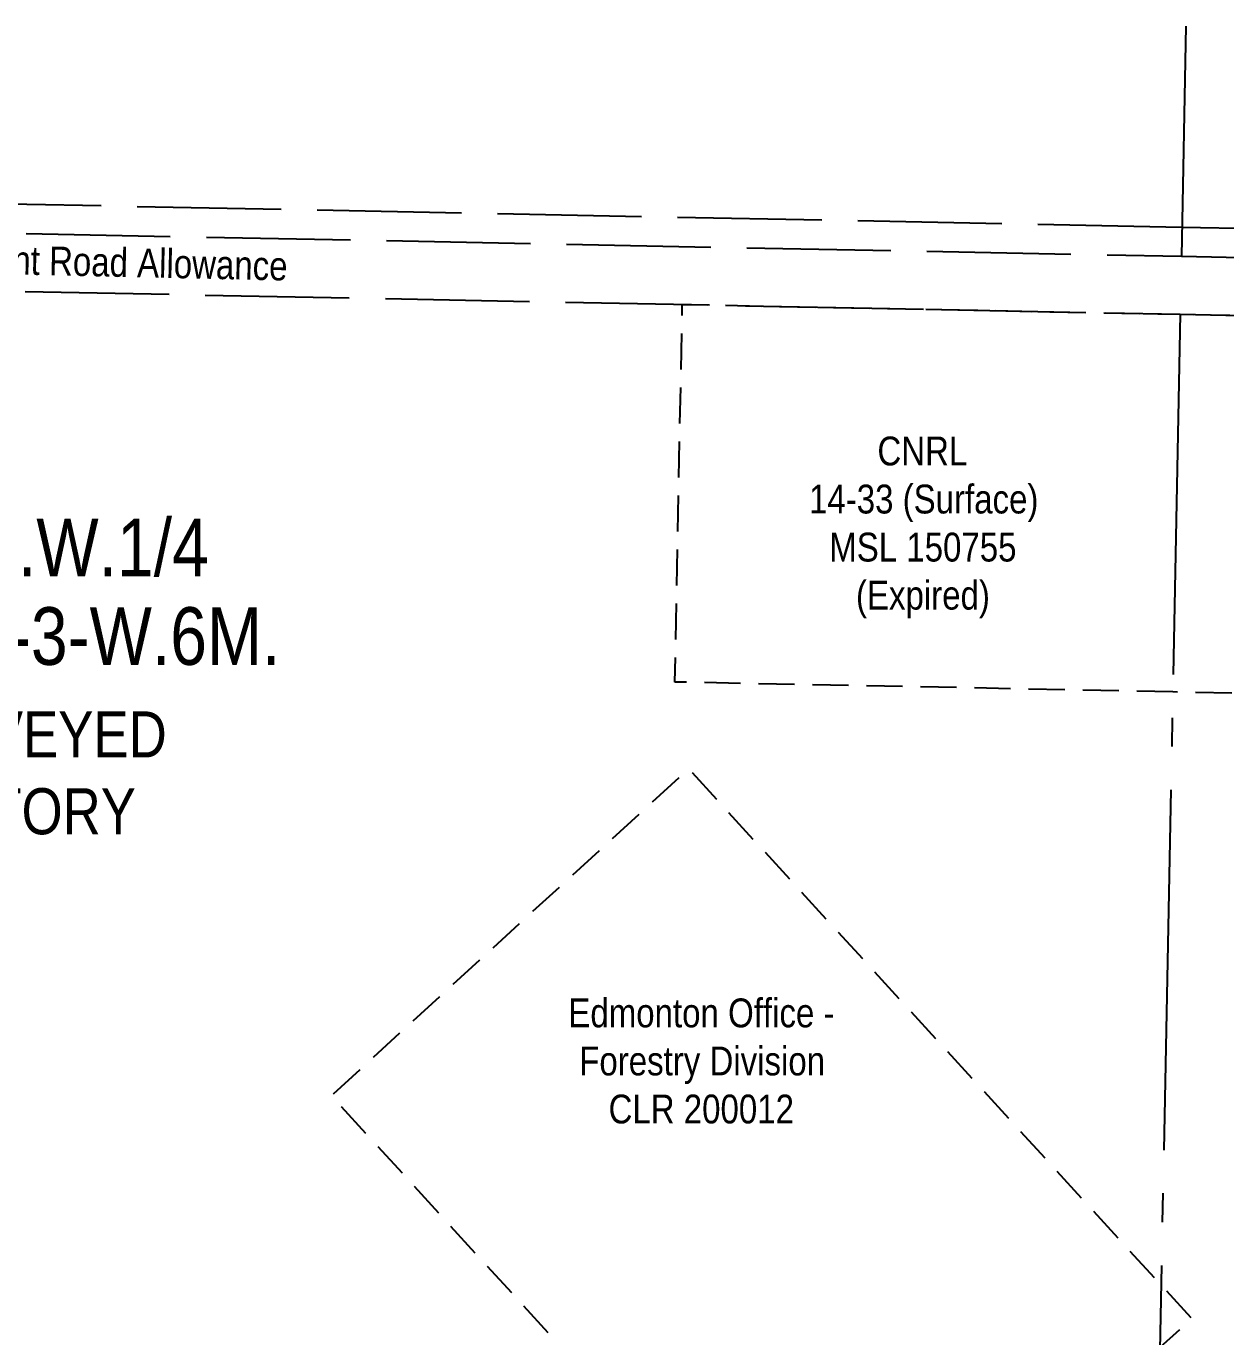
# Model space of a CAD drawing. Extents: x 405326 to 424052, y 6044755 to 6062236.
# Drawn here: x 409941.5 to 410357.6, y 6059276.2 to 6059730.9 of the extents above; entities that cross this region are included whole.
import ezdxf
from ezdxf.enums import TextEntityAlignment as Align

# ---------------------------------------------------------------- set-up
doc = ezdxf.new("R2010")
doc.units = 0
doc.header["$LTSCALE"] = 5
for name, pattern in [('foc-ACCESSROAD', [3.75, 2.5, -1.25]), ('foc-QUARTERLINE', [33, 25, -3, 2, -3]), ('foc-UNSURVEYED', [12.5, 10, -2.5])]:
    doc.linetypes.add(name, pattern=pattern)
for name, color, linetype in [('C-SYMBOL', 7, 'Continuous'), ('F-WS', 190, 'foc-ACCESSROAD'), ('L-ROAD-T', 7, 'Continuous'), ('L-SECQ', 8, 'foc-QUARTERLINE'), ('L-UNS-T', 3, 'Continuous'), ('L-USEC', 7, 'foc-UNSURVEYED')]:
    doc.layers.add(name, color=color, linetype=linetype)
doc.layers.add('F-WS-T', color=190, linetype='Continuous', lineweight=9)
doc.styles.add('175L', font='ARIALN.TTF', dxfattribs={"height": 20})
doc.styles.add('80L', font='ARIALN.TTF', dxfattribs={"height": 10})

msp = doc.modelspace()

# ---------------------------------------------------------------- linework, layer by layer
at = {"layer": 'F-WS', "flags": 128}
for points in [[(410339.208, 6059499.926), (410166.489, 6059503.34), (410169.078, 6059634.331), (410341.804, 6059630.929), (410385.736, 6059630.057), (410384.737, 6059586.612), (410384.297, 6059567.467), (410383.147, 6059499.057), (410339.208, 6059499.926)], [(410334.701, 6059272.444), (410221.828, 6059169.148), (410047.332, 6059359.824), (410171.278, 6059473.253), (410335.132, 6059294.205), (410345.775, 6059282.576), (410334.701, 6059272.444)]]:
    msp.add_lwpolyline(points, close=True, dxfattribs=at)
at = {"layer": 'L-SECQ'}
for p, q in [((410343.783, 6059730.864), (410342.201, 6059651.033)), ((410341.804, 6059630.929), (410326.467, 6058856.764))]:
    msp.add_line(p, q, dxfattribs=at)
at = {"layer": 'L-USEC'}
for p, q in [((409941.684, 6059669.005), (409551.019, 6059676.725)), ((410342.402, 6059661.086), (409941.684, 6059669.005)), ((409941.48, 6059658.953), (410342.201, 6059651.033)), ((410743.116, 6059653.166), (410342.402, 6059661.086)), ((410342.201, 6059651.033), (410742.919, 6059643.113)), ((409941.083, 6059638.849), (410341.804, 6059630.929)), ((410341.804, 6059630.929), (410742.521, 6059623.009))]:
    msp.add_line(p, q, dxfattribs=at)

# ---------------------------------------------------------------- texts
at = {"layer": 'C-SYMBOL', "color": 3, "style": '175L'}
for s, p in [('Theor. N.W.1/4', (409927.18, 6059534.061)), ('Sec. 33-65-3-W.6M.', (409927.18, 6059503.313))]:
    msp.add_text(s, height=19.99102, dxfattribs=at).set_placement(p, align=Align.BOTTOM_CENTER)
at = {"layer": 'F-WS-T', "char_height": 10, "attachment_point": 1, "style": '80L'}
for s, width, insert in [('\\pi26.30374;CNRL\\P\\pi2.56909;14-33 (Surface)\\P\\pi9.58478;MSL 150755\\P\\pi18.86173;(Expired)', 82.80531, (410210.462, 6059588.503)), ('\\pi0.50362;Edmonton Office - \\P\\pi4.27237;Forestry Division\\P\\pi14.45655;CLR 200012', 92.07817, (410129.04, 6059393.57))]:
    msp.add_mtext_dynamic_manual_height_columns(s, width=width, gutter_width=49.978, heights=[0], dxfattribs=dict(at, insert=insert))
at = {"layer": 'L-ROAD-T', "style": '80L'}
msp.add_text('Theoretic Government Road Allowance', height=9.99551, rotation=358.71094, dxfattribs=at).set_placement((409932.254, 6059649.862), align=Align.MIDDLE_CENTER)
at = {"layer": 'L-UNS-T', "color": 3, "insert": (409926.645, 6059471.749), "char_height": 15.99282, "attachment_point": 5, "style": '80L'}
msp.add_mtext_dynamic_manual_height_columns('UNSURVEYED TERRITORY', width=126.35699, gutter_width=47.479, heights=[0], dxfattribs=at)

doc.saveas('drawing.dxf')
